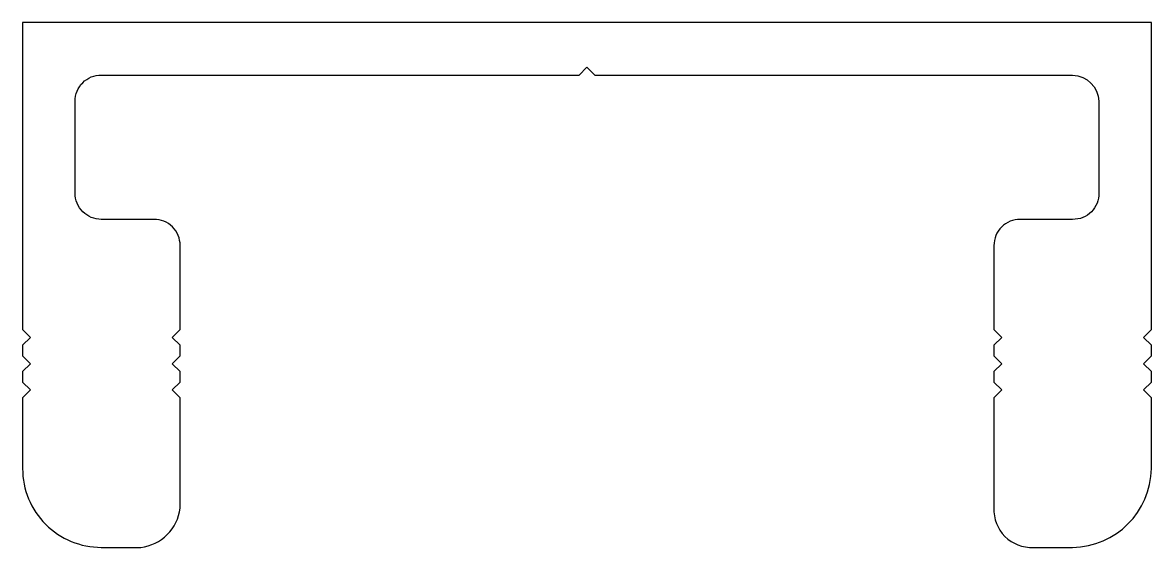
# Model space of a CAD drawing. Extents: x 219.8 to 262.8, y 296 to 316.
import ezdxf

# ---------------------------------------------------------------- set-up
doc = ezdxf.new("R2010")
doc.units = 0
doc.layers.get('0').update_dxf_attribs({"linetype": 'CONTINUOUS'})

msp = doc.modelspace()

# ---------------------------------------------------------------- linework, layer by layer
at = {"flags": 128}
msp.add_lwpolyline([(219.812, 298.954, 0.414214), (222.812, 295.954), (224.312, 295.954, 0.349099), (225.812, 297.454), (225.812, 301.654), (225.512, 301.954), (225.812, 302.254), (225.812, 302.654), (225.512, 302.954), (225.812, 303.254), (225.812, 303.654), (225.512, 303.954), (225.812, 304.254), (225.812, 307.454, 0.424472), (224.812, 308.454), (222.812, 308.454, -0.414214), (221.812, 309.454), (221.812, 312.954, -0.418141), (222.812, 313.954), (241.012, 313.954), (241.312, 314.254), (241.612, 313.954), (259.812, 313.954, -0.389422), (260.812, 312.954), (260.812, 309.454, -0.425135), (259.812, 308.454), (257.812, 308.454, 0.417627), (256.812, 307.454), (256.812, 304.254), (257.112, 303.954), (256.812, 303.654), (256.812, 303.254), (257.112, 302.954), (256.812, 302.654), (256.812, 302.254), (257.112, 301.954), (256.812, 301.654), (256.812, 297.454, 0.441364), (258.312, 295.954), (259.812, 295.954, 0.405159), (262.812, 298.954), (262.812, 301.654), (262.512, 301.954), (262.812, 302.254), (262.812, 302.654), (262.512, 302.954), (262.812, 303.254), (262.812, 303.654), (262.512, 303.954), (262.812, 304.254), (262.812, 315.954), (219.812, 315.954), (219.812, 304.254), (220.112, 303.954), (219.812, 303.654), (219.812, 303.254), (220.112, 302.954), (219.812, 302.654), (219.812, 302.254), (220.112, 301.954), (219.812, 301.654)], format="xyb", close=True, dxfattribs=at)

doc.saveas('drawing.dxf')
